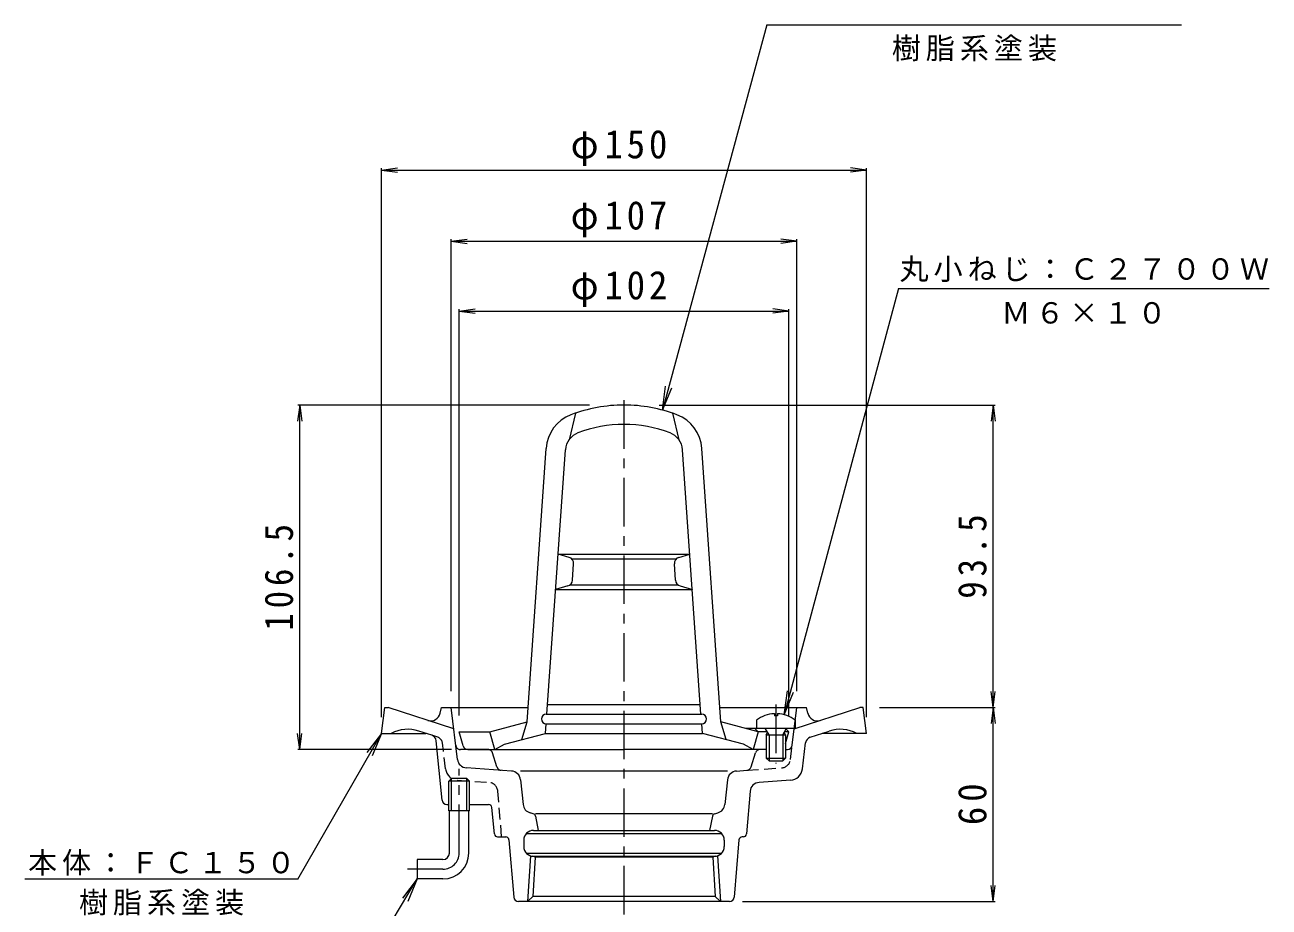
# Model space of a CAD drawing. Units: millimetres, scale not verified. Extents: x -220 to 218, y -346 to 307.
# Drawn here: x -205.4 to 179.5, y -105.2 to 167.6 of the extents above; entities that cross this region are included whole.
import ezdxf

# ---------------------------------------------------------------- set-up
doc = ezdxf.new("R2010")
doc.units = ezdxf.units.MM
doc.header["$LTSCALE"] = 3
for name, pattern in [('CHAIN1', [8, 5, -1, 1, -1]), ('DASHED1', [1.8, 1.2, -0.6]), ('DOUBLE_CHAIN2', [12.8, 9, -1, 0.6, -0.6, 0.6, -1])]:
    doc.linetypes.add(name, pattern=pattern)
for name, color, linetype, lineweight in [('0-0_通り芯', 3, 'Continuous', 9), ('0-2_仕上', 6, 'Continuous', 9), ('0-4_その他', 7, 'Continuous', 9), ('0-5_寸法', 7, 'Continuous', 9)]:
    doc.layers.add(name, color=color, linetype=linetype, lineweight=lineweight)
doc.styles.add('ＭＳ ゴシック', font='')
doc.styles.get('ＭＳ ゴシック').set_extended_font_data('MS Gothic')

msp = doc.modelspace()

# ---------------------------------------------------------------- linework, layer by layer
at = {"layer": '0-0_通り芯', "linetype": 'CHAIN1'}
for p, q in [((-20.043, 51.551), (-20.043, -108.436)), ((-71.043, -88.449), (-71.043, -62.449)), ((-76.043, -93.449), (-87.043, -93.449))]:
    msp.add_line(p, q, dxfattribs=at)
at = {"layer": '0-0_通り芯'}
for p, q in [((-95.043, -51.449), (-94.043, -43.449)), ((-94.043, -43.449), (-93.043, -43.449)), ((-72.733, -50.048), (-93.043, -43.449)), ((-76.885, -45.173), (-76.543, -43.449)), ((-76.543, -43.449), (-49.735, -43.449)), ((-71.573, -59.494), (-73.543, -43.449)), ((9.649, -43.449), (36.457, -43.449)), ((32.023, -55.132), (33.457, -43.449)), ((32.647, -50.048), (52.957, -43.449)), ((36.799, -45.173), (36.457, -43.449)), ((53.957, -43.449), (52.957, -43.449)), ((54.957, -51.449), (53.957, -43.449)), ((-95.043, -51.449), (-81.366, -51.449)), ((-79.528, -52.046), (-83.553, -50.738)), ((-76.336, -72.097), (-78.156, -53.751)), ((37.518, -52.671), (43.467, -50.738)), ((54.957, -51.449), (41.28, -51.449)), ((19.264, -61.829), (20.627, -57.499)), ((29.957, -56.449), (30.534, -56.449)), ((35.156, -62.436), (36.151, -54.329)), ((-54.834, -63.098), (-68.804, -62.121)), ((11.974, -63.098), (-52.059, -63.098)), ((14.748, -63.098), (17.938, -62.875)), ((-73.403, -65.449), (-74.218, -66.249)), ((-67.868, -66.249), (-74.218, -66.249)), ((-74.218, -75.449), (-74.218, -66.249)), ((-68.683, -65.449), (-73.403, -65.449)), ((-73.403, -75.449), (-73.403, -65.449)), ((-67.868, -66.249), (-68.683, -65.449)), ((-68.683, -75.449), (-68.683, -65.449)), ((-67.868, -75.449), (-67.868, -66.249)), ((-52.059, -65.777), (-51.255, -73.434)), ((11.974, -65.777), (11.169, -73.434)), ((31.465, -65.939), (21.75, -66.618)), ((18.969, -69.364), (17.883, -82.531)), ((-74.843, -73.449), (-74.218, -73.449)), ((-67.868, -75.449), (-74.218, -75.449)), ((-74.043, -88.449), (-74.043, -75.449)), ((-68.043, -88.449), (-68.043, -75.449)), ((-67.868, -73.449), (-61.948, -73.449)), ((-60.133, -82.548), (-60.953, -74.349)), ((-48.129, -76.281), (-49.095, -76.005)), ((7.338, -76.281), (-47.423, -76.281)), ((8.043, -76.281), (9.009, -76.005)), ((-47.423, -77.047), (-46.543, -81.449)), ((7.338, -77.047), (6.457, -81.449)), ((-59.138, -83.449), (-56.614, -83.449)), ((-55.618, -84.367), (-54.156, -102.072)), ((-51.043, -84.449), (-51.043, -86.449)), ((-50.279, -82.449), (10.193, -82.449)), ((-48.043, -81.449), (7.957, -81.449)), ((10.957, -84.449), (10.957, -86.449)), ((15.532, -84.367), (14.071, -102.072)), ((16.886, -83.449), (16.528, -83.449)), ((-50.279, -88.449), (10.193, -88.449)), ((-84.043, -90.449), (-84.043, -96.449)), ((-76.043, -90.449), (-84.043, -90.449)), ((-48.966, -89.303), (-49.85, -103.449)), ((-47.512, -89.71), (-48.272, -101.871)), ((-48.043, -89.449), (7.957, -89.449)), ((7.426, -89.71), (-47.512, -89.71)), ((7.426, -89.71), (8.186, -101.871)), ((8.88, -89.303), (9.764, -103.449)), ((-76.043, -96.449), (-84.043, -96.449)), ((12.576, -103.449), (-52.662, -103.449)), ((-49.85, -103.449), (-48.272, -101.871)), ((8.186, -101.871), (-48.272, -101.871)), ((9.764, -103.449), (8.186, -101.871))]:
    msp.add_line(p, q, dxfattribs=at)
at = {"layer": '0-0_通り芯', "linetype": 'DASHED1'}
for p, q in [((-77.604, -52.671), (-79.528, -52.046)), ((-75.242, -62.436), (-76.237, -54.329)), ((31.487, -59.494), (32.018, -55.169)), ((17.938, -62.875), (28.719, -62.121)), ((-71.55, -65.939), (-61.836, -66.618)), ((-57.893, -83.449), (-59.055, -69.364))]:
    msp.add_line(p, q, dxfattribs=at)
at = {"layer": '0-0_通り芯', "linetype": 'DOUBLE_CHAIN2'}
for p, q in [((-62.143, -56.449), (-70.62, -56.449)), ((-59.35, -61.829), (-60.713, -57.499))]:
    msp.add_line(p, q, dxfattribs=at)
at = {"layer": '0-0_通り芯'}
for centre, radius, start, end in [((-79.828, -44.588), 3, 252.00015, 348.7693), ((39.742, -44.588), 3, 191.2307, 287.99985), ((-86.952, -61.2), 11, 71.99997, 117.56897), ((-80.146, -53.948), 2, 5.66527, 72.00005), ((38.136, -54.573), 2, 108.00063, 172.99997), ((46.866, -61.2), 11, 62.43103, 108.00003), ((22.058, -57.949), 1.5, 90, 162.53079), ((30.534, -54.949), 1.5, 270, 353.00053), ((-68.595, -59.129), 3, 186.99973, 266.00018), ((-55.043, -66.091), 3, 5.99991, 85.99994), ((14.957, -66.091), 3, 94.00006, 174.00009), ((17.833, -61.379), 1.5, 273.99835, 342.52943), ((31.186, -61.949), 4, 273.99982, 353.00014), ((21.959, -69.611), 3, 93.99959, 175.28308), ((-74.843, -71.949), 1.5, 185.66531, 270), ((-61.948, -74.449), 1, 5.7108, 90), ((-48.271, -73.121), 3, 186.00017, 254.05441), ((-48.404, -77.243), 1, 11.30951, 74.05382), ((8.318, -77.243), 1, 105.94618, 168.69049), ((8.185, -73.121), 3, 285.94559, 353.99983), ((-59.138, -82.449), 1, 185.71088, 270), ((-56.614, -84.449), 1, 4.71713, 90), ((-48.043, -84.449), 3, 90, 180), ((7.957, -84.449), 3, 0, 90), ((16.528, -84.449), 1, 90, 175.28287), ((16.886, -82.449), 1, 270, 355.28287), ((-76.043, -88.449), 2, 270, 0), ((-76.043, -88.449), 8, 270, 0), ((-48.043, -86.449), 3, 180, 270), ((7.957, -86.449), 3, 270, 0), ((-48.543, -91.424), 2, 58.97771, 84.26102), ((8.457, -91.424), 2, 95.73898, 121.02229), ((-52.662, -101.949), 1.5, 184.71785, 270), ((12.576, -101.949), 1.5, 270, 355.28215)]:
    msp.add_arc(centre, radius, start, end, dxfattribs=at)
at = {"layer": '0-0_通り芯', "linetype": 'DASHED1'}
for centre, radius, start, end in [((-78.222, -54.573), 2, 7.00003, 71.99937), ((28.509, -59.129), 3, 273.99982, 353.00027), ((-71.271, -61.949), 4, 186.99986, 266.00018), ((-62.045, -69.611), 3, 4.71692, 86.00041)]:
    msp.add_arc(centre, radius, start, end, dxfattribs=at)
at = {"layer": '0-0_通り芯', "linetype": 'DOUBLE_CHAIN2'}
for centre, start, end in [((-70.62, -54.949), 186.99947, 270), ((-62.143, -57.949), 17.46921, 90), ((-57.919, -61.379), 197.47057, 266.00165)]:
    msp.add_arc(centre, 1.5, start, end, dxfattribs=at)
at = {"layer": '0-0_通り芯', "linetype": 'CHAIN1'}
msp.add_arc((-76.043, -88.449), 5, 270, 0, dxfattribs=at)
at = {"layer": '0-2_仕上'}
for p, q in [((-35.043, 47.537), (-37.043, 39.308)), ((-5.043, 47.537), (-3.043, 39.308)), ((-50.044, -47.869), (-44.133, 36.655)), ((-43.863, -45.499), (-38.148, 36.236)), ((3.778, -45.499), (-1.938, 36.236)), ((9.958, -47.869), (4.047, 36.655)), ((-37.033, 2.966), (-40.419, 4.001)), ((-40.402, 4.001), (0.316, 4.001)), ((-3.051, 2.966), (0.335, 4.001)), ((-36.238, 2.501), (-3.847, 2.501)), ((-35.974, -4.111), (-35.623, 0.914)), ((-4.11, -4.111), (-4.462, 0.914)), ((-37.407, -5.89), (-41.188, -6.999)), ((-41.171, -6.999), (1.085, -6.999)), ((-36.678, -5.499), (-3.406, -5.499)), ((-2.678, -5.89), (1.104, -6.999)), ((-44.073, -45.499), (3.987, -45.499)), ((-43.573, -42.499), (3.487, -42.499)), ((26.478, -45.36), (26.478, -45.981)), ((27.436, -45.981), (26.478, -45.981)), ((27.436, -45.36), (27.436, -45.981)), ((-61.543, -50.949), (-50.044, -47.869)), ((-51.628, -53.396), (-50.044, -47.869)), ((-44.283, -51.499), (-44.073, -48.499)), ((-44.073, -48.499), (3.987, -48.499)), ((4.197, -51.499), (3.987, -48.499)), ((21.457, -50.949), (9.958, -47.869)), ((11.542, -53.396), (9.958, -47.869)), ((32.957, -49.949), (17.723, -49.949)), ((21.457, -50.949), (20.457, -49.949)), ((20.957, -47.349), (20.957, -49.949)), ((30.957, -50.949), (29.957, -49.949)), ((32.957, -47.349), (32.957, -49.949)), ((-71.043, -50.949), (-61.543, -50.949)), ((-69.844, -55.344), (-71.043, -50.949)), ((-60.043, -56.449), (-61.543, -50.949)), ((-44.283, -51.499), (4.197, -51.499)), ((24.265, -50.949), (21.457, -50.949)), ((24.827, -51.949), (23.775, -50.076)), ((23.957, -51.949), (24.398, -51.185)), ((23.957, -51.949), (29.957, -51.949)), ((23.957, -51.949), (23.957, -59.079)), ((24.827, -51.949), (24.827, -59.949)), ((29.087, -51.949), (30.139, -50.076)), ((29.087, -51.949), (29.087, -59.949)), ((29.957, -51.949), (29.516, -51.185)), ((30.957, -50.949), (29.649, -50.949)), ((29.957, -54.615), (30.957, -50.949)), ((29.957, -51.949), (29.957, -59.079)), ((-68.397, -56.449), (-20.043, -56.449)), ((23.957, -56.449), (-20.043, -56.449)), ((24.827, -59.949), (23.957, -59.079)), ((23.957, -59.079), (29.957, -59.079)), ((24.827, -59.949), (29.087, -59.949)), ((29.087, -59.949), (29.957, -59.079))]:
    msp.add_line(p, q, dxfattribs=at)
at = {"layer": '0-2_仕上', "linetype": 'CHAIN1'}
msp.add_line((26.957, -42.559), (26.957, -60.789), dxfattribs=at)
at = {"layer": '0-2_仕上'}
for points in [[(-60.043, -56.449), (-57.043, -54.795), (-44.283, -51.499)], [(21.457, -50.949), (19.957, -56.449), (16.957, -54.795), (4.197, -51.499)]]:
    msp.add_lwpolyline(points, dxfattribs=at)
for centre, radius, start, end in [((-20.043, 4.051), 46, 90, 110.88283), ((-20.043, 4.051), 46, 69.11717, 90), ((-32.163, 35.818), 12, 110.88284, 175.99994), ((-7.923, 35.818), 12, 4.00006, 69.11716), ((-20.043, 4.051), 40, 90, 110.88284), ((-20.043, 4.051), 40, 69.11716, 90), ((-32.163, 35.818), 6, 110.88284, 175.99994), ((-7.923, 35.818), 6, 4.00006, 69.11716), ((-37.618, 1.054), 2, 356.0009, 73.00398), ((-2.467, 1.054), 2, 106.99602, 183.9991), ((-37.969, -3.971), 2, 286.33698, 355.99976), ((-2.115, -3.971), 2, 184.00024, 253.66302), ((-44.073, -46.999), 1.5, 90, 270), ((3.987, -46.999), 1.5, 270, 90), ((26.957, -55.349), 10, 92.74541, 126.86987), ((26.957, -55.349), 10, 53.13013, 87.25409), ((23.557, -50.199), 0.25, 29.32918, 90), ((30.357, -50.199), 0.25, 90, 150.67082), ((-68.397, -54.949), 1.5, 195.25516, 270)]:
    msp.add_arc(centre, radius, start, end, dxfattribs=at)
at = {"layer": '0-4_その他'}
for p, q in [((-95.043, 122.681), (-90.086, 123.334)), ((-95.043, -46.449), (-95.043, 123.281)), ((54.957, 122.681), (50, 123.334)), ((54.957, -46.449), (54.957, 123.281)), ((-95.043, 122.681), (54.957, 122.681)), ((-95.043, 122.681), (-90.086, 122.028)), ((54.957, 122.681), (50, 122.028)), ((-73.543, 100.692), (-68.586, 101.344)), ((-73.543, -38.449), (-73.543, 101.292)), ((-73.543, 100.692), (33.457, 100.692)), ((-73.543, 100.692), (-68.586, 100.039)), ((33.457, 100.692), (28.5, 101.344)), ((33.457, 100.692), (28.5, 100.039)), ((33.457, -38.449), (33.457, 101.292)), ((-71.043, 79.093), (-66.086, 79.746)), ((-71.043, -45.949), (-71.043, 79.693)), ((-71.043, 79.093), (30.957, 79.093)), ((-71.043, 79.093), (-66.086, 78.44)), ((30.957, 79.093), (26, 79.746)), ((30.957, 79.093), (26, 78.44)), ((30.957, -45.949), (30.957, 79.693)), ((-120.37, 50.051), (-121.022, 45.094)), ((-30.697, 50.051), (-120.97, 50.051)), ((-120.37, -56.449), (-120.37, 50.051)), ((-120.37, 50.051), (-119.717, 45.094)), ((-9.209, 50.051), (94.752, 50.051)), ((94.152, 50.051), (93.499, 45.094)), ((94.152, -43.449), (94.152, 50.051)), ((94.152, 50.051), (94.805, 45.094)), ((94.152, -43.449), (93.499, -38.492)), ((94.152, -43.449), (94.805, -38.492)), ((58.957, -43.449), (94.752, -43.449)), ((94.152, -43.449), (93.499, -48.406)), ((94.152, -103.449), (94.152, -43.449)), ((94.152, -43.449), (94.805, -48.406)), ((-120.37, -56.449), (-121.022, -51.492)), ((-120.37, -56.449), (-119.717, -51.492)), ((-73.397, -56.449), (-120.97, -56.449)), ((94.152, -103.449), (93.499, -98.492)), ((94.152, -103.449), (94.805, -98.492)), ((16.666, -103.449), (94.752, -103.449))]:
    msp.add_line(p, q, dxfattribs=at)
at = {"layer": '0-5_寸法'}
for p, q in [((24.174, 167.573), (-8.137, 48.484)), ((24.174, 167.573), (152.413, 167.573)), ((64.845, 86.051), (179.531, 86.051)), ((-8.137, 48.484), (-7.158, 55.92)), ((-8.137, 48.484), (-5.267, 55.413)), ((29.545, -45.69), (32.415, -38.761)), ((-120.941, -96.53), (-95.043, -51.449)), ((-95.043, -51.449), (-99.609, -57.399)), ((-95.043, -51.449), (-97.913, -58.378)), ((-120.941, -96.53), (-205.382, -96.53)), ((-112.926, -144.896), (-84.043, -96.449)), ((-84.043, -96.449), (-88.608, -102.399)), ((-84.043, -96.449), (-86.913, -103.378))]:
    msp.add_line(p, q, dxfattribs=at)
msp.add_lwpolyline([(64.845, 86.051), (29.545, -45.69), (30.524, -38.254)], dxfattribs=at)

# ---------------------------------------------------------------- texts
at = {"layer": '0-4_その他', "color": 2, "char_height": 8.798, "attachment_point": 7, "style": 'ＭＳ ゴシック'}
for s, insert in [('\\T1.21;\\W0.95;φ150', (-36.543, 123.925)), ('\\T1.21;\\W0.95;φ107', (-36.543, 101.935)), ('\\T1.21;\\W0.95;φ102', (-36.543, 80.337))]:
    msp.add_mtext(s, dxfattribs=dict(at, insert=insert))
at = {"layer": '0-4_その他', "color": 2, "char_height": 8.798, "attachment_point": 7, "rotation": 90, "style": 'ＭＳ ゴシック'}
for s, insert in [('\\T1.28;\\W0.9;93.5', (92.207, -9.824)), ('\\T1.28;\\W0.9;106.5', (-122.314, -19.699)), ('\\T1.27;\\W0.95;60', (92.207, -79.824))]:
    msp.add_mtext(s, dxfattribs=dict(at, insert=insert))
at = {"layer": '0-5_寸法', "char_height": 6.598, "attachment_point": 7, "style": 'ＭＳ ゴシック'}
for s, insert in [('\\T1.17;樹脂系塗装', (62.794, 156.313)), ('\\T1.17;丸小ねじ：Ｃ２７００Ｗ', (65.188, 88.066)), ('\\T1.17;Ｍ６×１０', (96.688, 75.145)), ('\\T1.17;本体：ＦＣ１５０', (-204.411, -95.42)), ('\\T1.17;樹脂系塗装', (-188.661, -107.752))]:
    msp.add_mtext(s, dxfattribs=dict(at, insert=insert))

doc.saveas('drawing.dxf')
